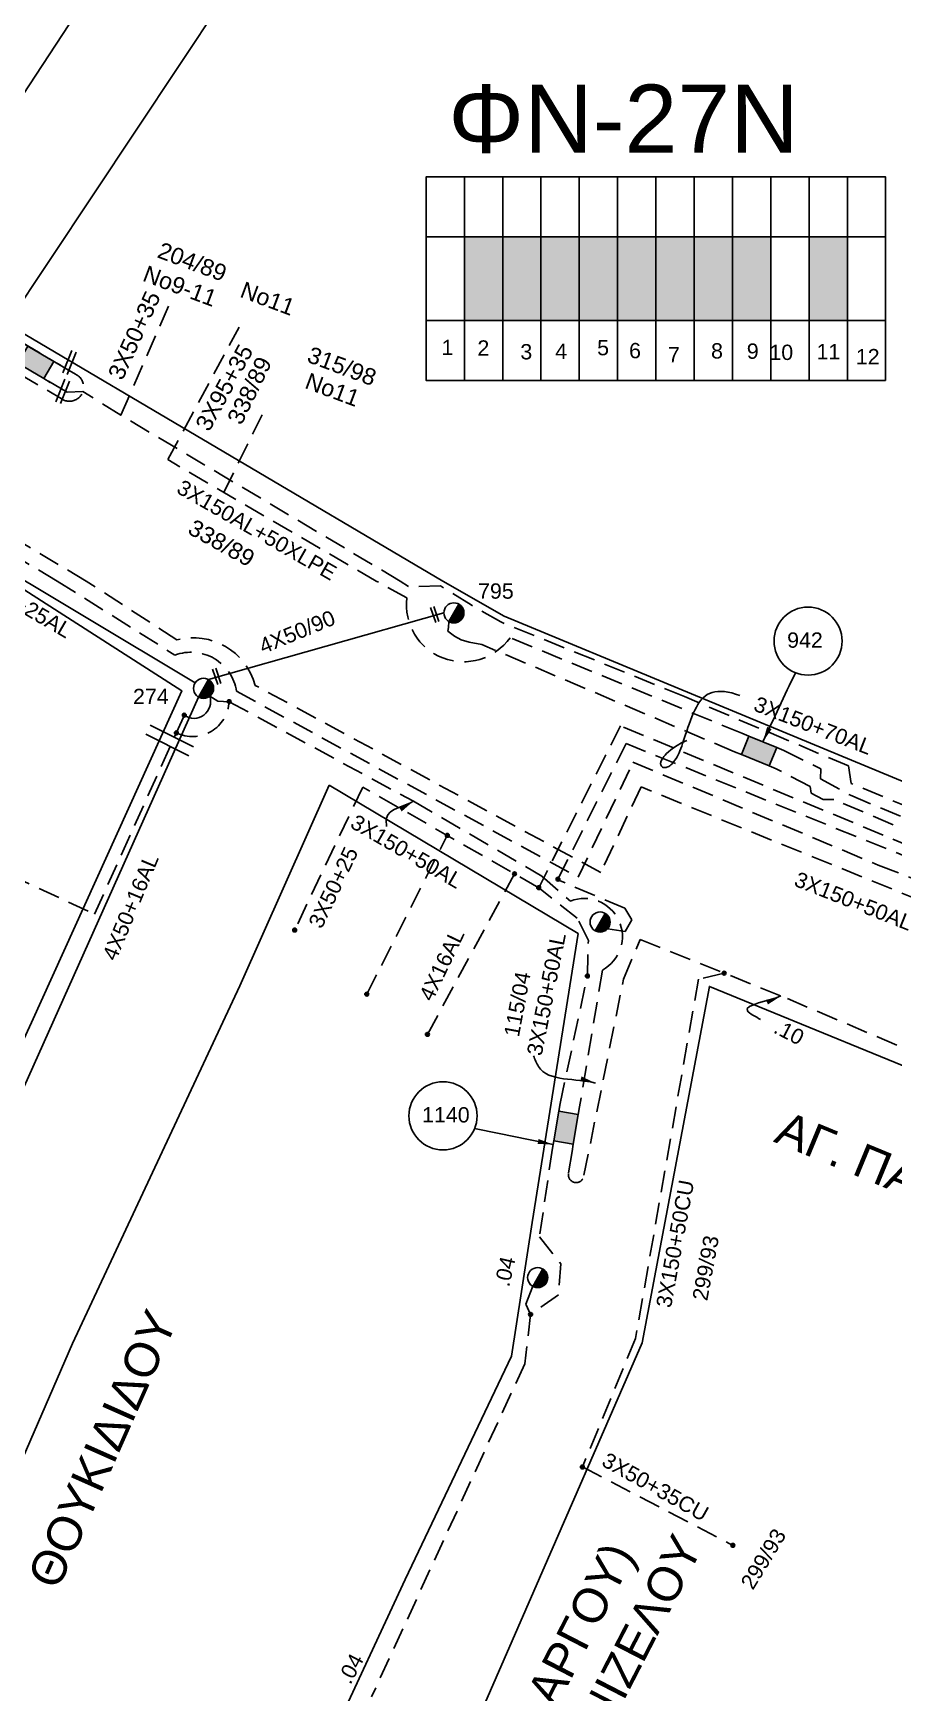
# Model space of a CAD drawing. Header units: millimetres. Extents: x 924 to 3152, y 704 to 1760.
# Drawn here: x 2460.6 to 2561.8, y 1199.8 to 1394.7 of the extents above; entities that cross this region are included whole.
import ezdxf
from ezdxf.enums import TextEntityAlignment as Align

# ---------------------------------------------------------------- set-up
doc = ezdxf.new("R2010")
doc.units = ezdxf.units.MM
doc.linetypes.add('DASHED', pattern=[19.05, 12.7, -6.35])
for name, color, linetype in [('Link Box 4 Διευθύνσεων', 7, 'Continuous'), ('Άγνωστα', 7, 'Continuous'), ('Ασφαλειοκιβώτια Χ.Τ 12 αναχωρήσεων', 7, 'Continuous'), ('Γυμνά εναέρια ΧΤ (3Φ)   4x50AL', 7, 'Continuous'), ('Γυμνά εναέρια ΧΤ και ΦΟΠ (3Φ)   4x50+16AL', 7, 'Continuous'), ('Επιγραφές - Σχήματα', 7, 'Continuous'), ('Καλώδια ΧΤ   3x150+50AL', 7, 'DASHED'), ('Καλώδια ΧΤ   3x150+50CU', 7, 'DASHED'), ('Καλώδια ΧΤ   3x150+70AL', 7, 'DASHED'), ('Καλώδια ΧΤ   3x150AL+50XLPE', 7, 'DASHED'), ('Μηχανική τομή', 7, 'Continuous'), ('Στύλος ΦΜ', 7, 'Continuous'), ('Στύλος ΦΜ @ 1', 7, 'Continuous'), ('Συνδέσεις', 7, 'Continuous'), ('Συνεστραμμένα ΧΤ   3x70+54.6+25 AL', 7, 'SYN_LINE'), ('Τομή', 7, 'Continuous'), ('Υπόβαθρο ΔΕΗ', 7, 'Continuous'), ('Υπόγεια Καλώδια Δικτύου ΧΤ   .04', 7, 'DASHED'), ('Υπόγεια Καλώδια Δικτύου ΧΤ   .10', 7, 'DASHED'), ('Υπόγεια καλώδια Δικτύου ΧΤ και Παρ. ΧΤ - 3X150+70 AL', 7, 'DASHED'), ('Υπόγεια καλώδια Παροχών ΧΤ   4x16AL', 7, 'DASHED')]:
    doc.layers.add(name, color=color, linetype=linetype)
doc.styles.get("Standard").update_dxf_attribs({"font": 'ARIAL.TTF'})
doc.linetypes.add('SYN_LINE', pattern='A,0.5,-0.0001,["/\\/\\/\\/",Standard,S=0.1,R=0,X=0,Y=-0.05],-0.25', length=0.7501)
doc.dimstyles.get("Standard").update_dxf_attribs({"dimtxt": 0.18, "dimasz": 0.18, "dimexe": 0.18, "dimexo": 0.0625, "dimgap": 0.09, "dimtad": 0, "dimtih": 1, "dimtoh": 1, "dimdec": 4, "dimzin": 0, "dimdsep": 46, "dimtxsty": 'Standard', "dimcen": 0.09, "dimadec": 0, "dimazin": 0, "dimtfac": 1, "dimtdec": 4, "dimtofl": 0, "dimtmove": 0, "dimatfit": 3, "dimfxl": 1, "dimtolj": 1, "dimtzin": 0, "dimarcsym": 0})

# ---------------------------------------------------------------- blocks, each defined once
blk = doc.blocks.new('ΑΣΦΑΛΕΙΟΚΙΒΩΤΙΟ ΥΠΟΣΤΑΘΜΟΥ 12 ΑΝΑΧΩΡΗΣΕΩΝ')
at = {"layer": 'Ασφαλειοκιβώτια Χ.Τ 12 αναχωρήσεων', "ltscale": 40}
for p, q in [((-23.91, 54), (23.91, 54)), ((-9.83, 54), (-9.83, -54)), ((9.83, 54), (9.83, -54)), ((-23.91, 45), (23.91, 45)), ((-23.91, 36), (23.91, 36)), ((-23.91, 27), (23.91, 27)), ((-23.91, 18), (23.91, 18)), ((-23.91, 9), (23.91, 9)), ((-23.91, 0), (23.91, 0)), ((-23.91, -9), (23.91, -9)), ((-23.91, -18), (23.91, -18)), ((-23.91, -27), (23.91, -27)), ((-23.91, -36), (23.91, -36)), ((-23.91, -45), (23.91, -45))]:
    blk.add_line(p, q, dxfattribs=at)
at = {"layer": 'Ασφαλειοκιβώτια Χ.Τ 12 αναχωρήσεων'}
blk.add_lwpolyline([(-23.91, -54), (23.91, -54), (23.91, 54), (-23.91, 54)], close=True, dxfattribs=at)
for s, p in [('1', (-17.96, 50.38)), ('2', (-18.09, 41.94)), ('3', (-18.96, 31.85)), ('4', (-18.84, 23.65)), ('5', (-18, 13.8)), ('6', (-18.7, 6.3)), ('7', (-19.67, -2.85)), ('8', (-18.76, -12.97)), ('9', (-18.82, -21.37)), ('10', (-19.1, -26.68)), ('11', (-18.93, -37.76)), ('12', (-20.12, -46.99))]:
    blk.add_text(s, height=3.6, rotation=270, dxfattribs=at).set_placement(p)
at = {"layer": 'Ασφαλειοκιβώτια Χ.Τ 12 αναχωρήσεων', "ltscale": 40}
for tag, height, p in [('ΟΝΟΜΑ', 5, (0.11, 57.89)), ('ΚΕΙΜΕΝΟ 1', 2, (17.33, 49.23)), ('ΚΕΙΜΕΝΟ 2', 2, (17.33, 40.53)), ('ΚΕΙΜΕΝΟ 3', 2, (17.33, 31.39)), ('ΚΕΙΜΕΝΟ 4', 2, (17.33, 22.41)), ('ΚΕΙΜΕΝΟ 5', 2, (17.33, 13.57)), ('ΚΕΙΜΕΝΟ 6', 2, (17.33, 4.65)), ('ΚΕΙΜΕΝΟ 7', 2, (17.33, -4.42)), ('ΚΕΙΜΕΝΟ 8', 2, (17.33, -13.15)), ('ΚΕΙΜΕΝΟ 9', 2, (17.33, -22.28)), ('ΚΕΙΜΕΝΟ 10', 2, (17.33, -31.5)), ('ΚΕΙΜΕΝΟ 11', 2, (17.33, -40.57)), ('ΚΕΙΜΕΝΟ 12', 2, (17.33, -49.5)), ('ΣΧ', 2, (0.17, -56.08))]:
    blk.add_attdef(tag, text='', height=height, dxfattribs=at).set_placement(p, align=Align.MIDDLE_CENTER)
blk = doc.blocks.new('LINK BOX 4 ΑΝΑΧΩΡΗΣΕΩΝ')
at = {"layer": 'Link Box 4 Διευθύνσεων', "ltscale": 40}
blk.add_hatch(color=256, dxfattribs=at).paths.add_polyline_path([(-3.54, 0), (-3.54, -4.67), (3.54, -4.67), (3.54, 0)])
for p, q in [((-3.54, 0), (-5.33, 0)), ((5.33, 0), (3.54, 0)), ((-3.54, -4.67), (-5.33, -4.67)), ((5.33, -4.67), (3.54, -4.67))]:
    blk.add_line(p, q, dxfattribs=at)
blk.add_lwpolyline([(-3.54, -4.67), (-3.54, 0), (3.54, 0), (3.54, -4.67)], close=True, dxfattribs=at)
blk = doc.blocks.new('ΥΠΑΡΧΩΝ ΤΣΙΜΕΝΤΕΝΙΟΣ ΣΤΥΛΟΣ')
at = {"layer": 'Στύλος ΦΜ'}
blk.add_hatch(color=256, dxfattribs=at).paths.add_polyline_path([(-1.29, -2.28, 0.574793), (2.62, 0, 0.268822), (1.3, 2.27)])
blk.add_line((-1.29, -2.28), (1.3, 2.27), dxfattribs=at)
blk.add_circle((0, 0), 2.62, dxfattribs=at)
at = {"layer": 'Στύλος ΦΜ', "flags": 4}
for tag, p in [('ΑΡΙΘΜΟΣ', (-4.68, 8.05)), ('ΤΥΠΟΣ', (-4.91, 3.03))]:
    blk.add_attdef(tag, p, '', height=4, dxfattribs=at)
blk = doc.blocks.new('_ΣΥΝΔΕΣΗ')
at = {"layer": 'Συνδέσεις', "linetype": 'SYN_LINE', "ltscale": 40}
blk.add_hatch(color=256, dxfattribs=at).paths.add_polyline_path([(0.5, -0.01, 1), (-0.5, -0.01, 1)])
at = {"layer": 'Συνδέσεις'}
blk.add_circle((0, -0.01), 0.5, dxfattribs=at)
blk = doc.blocks.new('ΤΟΜΗ')
at = {"layer": 'Τομή', "ltscale": 40}
for p, q in [((-5.68, 0), (5.68, 0)), ((5.68, -2.33), (-5.68, -2.33))]:
    blk.add_line(p, q, dxfattribs=at)
blk = doc.blocks.new('ΜΗΧΑΝΙΚΗ ΤΟΜΗ')
at = {"layer": 'Μηχανική τομή', "ltscale": 40}
for p, q in [((-1.89, 0.78), (1.89, 0.78)), ((1.89, 0), (-1.89, 0))]:
    blk.add_line(p, q, dxfattribs=at)

msp = doc.modelspace()

# ---------------------------------------------------------------- hatches: boundary and pattern name
at = {"layer": 'Ασφαλειοκιβώτια Χ.Τ 12 αναχωρήσεων'}
h = msp.add_hatch(color=6, dxfattribs=at)
h.dxf.hatch_style = 1
h.paths.add_polyline_path([(2511.297, 1360.97), (2515.797, 1360.97), (2515.797, 1370.797), (2511.297, 1370.797)])
h = msp.add_hatch(color=85, dxfattribs=at)
h.dxf.hatch_style = 1
h.paths.add_polyline_path([(2515.797, 1360.97), (2520.297, 1360.97), (2520.297, 1370.797), (2515.797, 1370.797)])
h = msp.add_hatch(color=30, dxfattribs=at)
h.dxf.hatch_style = 1
h.paths.add_polyline_path([(2520.297, 1360.97), (2524.797, 1360.97), (2524.797, 1370.797), (2520.297, 1370.797)])
h = msp.add_hatch(color=151, dxfattribs=at)
h.dxf.hatch_style = 1
h.paths.add_polyline_path([(2529.313, 1370.821), (2524.813, 1370.821), (2524.813, 1360.993), (2529.313, 1360.993)])
h = msp.add_hatch(color=1, dxfattribs=at)
h.dxf.hatch_style = 1
h.paths.add_polyline_path([(2529.297, 1360.97), (2533.797, 1360.97), (2533.797, 1370.797), (2529.297, 1370.797)])
h = msp.add_hatch(color=133, dxfattribs=at)
h.dxf.hatch_style = 1
h.paths.add_polyline_path([(2533.797, 1360.97), (2538.297, 1360.97), (2538.297, 1370.797), (2533.797, 1370.797)])
h = msp.add_hatch(color=2, dxfattribs=at)
h.dxf.hatch_style = 1
h.paths.add_polyline_path([(2542.797, 1370.797), (2538.297, 1370.797), (2538.297, 1360.97), (2542.797, 1360.97)])
h = msp.add_hatch(color=5, dxfattribs=at)
h.dxf.hatch_style = 1
h.paths.add_polyline_path([(2542.846, 1360.957), (2547.346, 1360.957), (2547.346, 1370.784), (2542.846, 1370.784)])
h = msp.add_hatch(color=62, dxfattribs=at)
h.dxf.hatch_style = 1
h.paths.add_polyline_path([(2551.797, 1360.97), (2556.297, 1360.97), (2556.297, 1370.797), (2551.797, 1370.797)])

# ---------------------------------------------------------------- linework, layer by layer
at = {"layer": 'Άγνωστα', "color": 151, "linetype": 'DASHED', "ltscale": 0.2}
msp.add_lwpolyline([(2470.92, 1349.854), (2476.61, 1362.804)], dxfattribs=at)
at = {"layer": 'Άγνωστα', "color": 85, "linetype": 'DASHED', "ltscale": 0.2}
for points in [[(2476.44, 1344.634), (2484.827, 1360.183)], [(2483.046, 1340.783), (2488.06, 1350.996)]]:
    msp.add_lwpolyline(points, dxfattribs=at)
at = {"layer": 'Άγνωστα', "color": 133}
msp.add_lwpolyline([(2481.235, 1318.78), (2508.888, 1326.629)], dxfattribs=at)
at = {"layer": 'Άγνωστα', "color": 173, "linetype": 'DASHED', "ltscale": 0.2}
for points in [[(2499.36, 1306.159), (2491.349, 1289.355)], [(2525.745, 1283.959), (2525.864, 1288.132), (2524.551, 1290.755), (2520.03, 1294.338), (2499.36, 1306.159)], [(2499.822, 1281.821), (2509.289, 1300.481)], [(2522.533, 1268.984), (2525.745, 1283.959)]]:
    msp.add_lwpolyline(points, dxfattribs=at)
at = {"layer": 'Άγνωστα', "color": 5, "linetype": 'DASHED', "ltscale": 0.2}
msp.add_lwpolyline([(2525.166, 1226.293), (2542.836, 1217.078)], dxfattribs=at)
at = {"layer": 'Γυμνά εναέρια ΧΤ (3Φ)   4x50AL', "color": 233, "ltscale": 0.2, "true_color": 0xd2798f}
msp.add_lwpolyline([(2360.423, 1066.014), (2362.507, 1069.367), (2366.616, 1077.875), (2379.15, 1104.148), (2381.659, 1109.086), (2411.772, 1168.308), (2428.348, 1201.144), (2445.951, 1240.65), (2480.068, 1316.734)], dxfattribs=at)
at = {"layer": 'Επιγραφές - Σχήματα'}
msp.add_lwpolyline([(2537.454, 1311.65), (2536.826, 1311.342), (2536.306, 1311.056), (2535.88, 1310.79), (2535.537, 1310.544), (2535.265, 1310.318), (2535.051, 1310.111), (2534.883, 1309.923), (2534.75, 1309.753), (2534.64, 1309.6), (2534.551, 1309.464), (2534.48, 1309.342), (2534.427, 1309.233), (2534.389, 1309.135), (2534.365, 1309.046), (2534.354, 1308.964), (2534.353, 1308.888), (2534.362, 1308.817), (2534.379, 1308.751), (2534.405, 1308.689), (2534.44, 1308.633), (2534.483, 1308.583), (2534.533, 1308.54), (2534.592, 1308.504), (2534.658, 1308.475), (2534.73, 1308.455), (2534.81, 1308.445), (2534.897, 1308.445), (2534.989, 1308.458), (2535.088, 1308.484), (2535.193, 1308.526), (2535.304, 1308.584), (2535.419, 1308.66), (2535.54, 1308.755), (2535.664, 1308.87), (2535.791, 1309.002), (2535.918, 1309.153), (2536.045, 1309.322), (2536.171, 1309.509), (2536.292, 1309.712), (2536.409, 1309.932), (2536.521, 1310.169), (2536.628, 1310.422), (2536.733, 1310.694), (2536.838, 1310.984), (2536.944, 1311.293), (2537.054, 1311.623), (2537.169, 1311.973), (2537.291, 1312.345), (2537.422, 1312.739), (2537.562, 1313.147), (2537.709, 1313.565), (2537.865, 1313.984), (2538.027, 1314.398), (2538.197, 1314.8), (2538.372, 1315.184), (2538.553, 1315.541), (2538.74, 1315.867), (2538.934, 1316.161), (2539.139, 1316.423), (2539.357, 1316.653), (2539.591, 1316.852), (2539.843, 1317.019), (2540.117, 1317.156), (2540.414, 1317.261), (2540.737, 1317.337), (2541.086, 1317.381), (2541.458, 1317.392), (2541.854, 1317.369), (2542.272, 1317.312), (2542.71, 1317.219), (2543.168, 1317.088), (2543.644, 1316.92)], dxfattribs=at)
for centre in [(2551.679, 1323.308), (2508.783, 1267.541)]:
    msp.add_circle(centre, 4, dxfattribs=at)
at = {"layer": 'Επιγραφές - Σχήματα', "color": 7, "linetype": 'Continuous'}
msp.add_arc((2479.515, 1316.194), 1.96, 234.81359, 18.83018, dxfattribs=at)
at = {"layer": 'Καλώδια ΧΤ   3x150+50AL', "color": 2, "ltscale": 0.2}
for points in [[(2484.519, 1317.418), (2524.667, 1295.574), (2531.109, 1309.084), (2559.928, 1296.998), (2581.778, 1288.423), (2590.967, 1308.604), (2601.283, 1330.366), (2615.084, 1359.498), (2600.12, 1365.26)], [(2440.037, 1342.807), (2441.615, 1343.357), (2463.443, 1330.366), (2477.282, 1321.665)]]:
    msp.add_lwpolyline(points, dxfattribs=at)
at = {"layer": 'Καλώδια ΧΤ   3x150+50AL', "color": 85, "ltscale": 0.2}
msp.add_lwpolyline([(2548.834, 1310.463), (2553.167, 1308.308), (2553.134, 1307.138), (2556.671, 1305.191), (2578.728, 1295.976), (2594.031, 1330.366), (2604.719, 1355.051), (2596.902, 1358.592)], dxfattribs=at)
at = {"layer": 'Καλώδια ΧΤ   3x150+50AL', "color": 62, "ltscale": 0.2}
for points in [[(2477.525, 1323.459), (2466.851, 1330.366), (2447.384, 1341.967), (2441.797, 1345.317)], [(2595.964, 1306.682), (2587.115, 1289.528), (2584.921, 1290.382), (2582.69, 1285.572), (2532.054, 1306.176), (2527.332, 1296.121), (2486.723, 1318.111)]]:
    msp.add_lwpolyline(points, dxfattribs=at)
at = {"layer": 'Καλώδια ΧΤ   3x150+50AL', "color": 30, "ltscale": 0.2}
for points in [[(2483.655, 1316.192), (2482.31, 1316.268), (2481.37, 1316.827)], [(2483.567, 1315.992), (2483.655, 1316.192), (2505.298, 1304.5), (2520.396, 1295.698), (2523.748, 1292.762)], [(2454.413, 1297.466), (2467.84, 1291.235), (2478.385, 1314.592)], [(2527.513, 1284.671), (2524.834, 1268.594)]]:
    msp.add_lwpolyline(points, dxfattribs=at)
at = {"layer": 'Καλώδια ΧΤ   3x150+50AL', "color": 2, "ltscale": 0.2}
msp.add_arc((2479.164, 1316.583), 5.42, 8.85759, 110.32517, dxfattribs=at)
at = {"layer": 'Καλώδια ΧΤ   3x150+50AL', "color": 62, "ltscale": 0.2}
msp.add_arc((2479.427, 1316.147), 7.555, 15.06404, 104.58582, dxfattribs=at)
at = {"layer": 'Καλώδια ΧΤ   3x150+50AL', "color": 30, "ltscale": 0.2}
for centre, radius, start, end in [((2479.33, 1316.426), 4.333, 244.28534, 356.98172), ((2525.396, 1288.607), 4.469, 298.27063, 111.64032)]:
    msp.add_arc(centre, radius, start, end, dxfattribs=at)
at = {"layer": 'Καλώδια ΧΤ   3x150+50CU', "color": 5, "ltscale": 0.2}
msp.add_lwpolyline([(2541.827, 1284.299), (2538.808, 1283.597), (2531.405, 1241.382), (2525.166, 1226.293)], dxfattribs=at)
at = {"layer": 'Καλώδια ΧΤ   3x150+70AL', "color": 133, "ltscale": 0.2}
for points in [[(2610.915, 1369.085), (2616.718, 1366.576), (2606.311, 1344.258), (2602.615, 1335.602), (2600.747, 1335.843), (2598.638, 1330.366), (2586.544, 1302.562), (2584.928, 1299.317), (2583.849, 1296.743), (2587.989, 1294.947), (2586.183, 1291.246), (2554.727, 1304.701), (2553.452, 1304.706), (2552.037, 1305.441), (2551.926, 1306.242), (2547.95, 1308.302)], [(2543.018, 1310.32), (2513.356, 1322.903), (2511.846, 1323.184), (2510.917, 1323.469), (2510.13, 1323.898), (2509.344, 1324.469), (2509.415, 1324.898), (2509.485, 1325.605)]]:
    msp.add_lwpolyline(points, dxfattribs=at)
at = {"layer": 'Καλώδια ΧΤ   3x150+70AL', "color": 173, "ltscale": 0.2}
msp.add_lwpolyline([(2582.795, 1300.02), (2579.538, 1293.519), (2578.08, 1293.218), (2529.634, 1313.35), (2520.03, 1294.338)], dxfattribs=at)
at = {"layer": 'Καλώδια ΧΤ   3x150AL+50XLPE', "color": 6, "linetype": 'DASHED', "ltscale": 0.2}
msp.add_lwpolyline([(2187.627, 1447.581), (2190.189, 1453.092), (2320.891, 1395.629), (2323.671, 1396.922), (2335.683, 1391.714), (2335.098, 1390.877), (2346.507, 1385.93), (2342.673, 1378.249), (2362.896, 1368.103), (2371.222, 1383.285), (2371.824, 1384.149), (2371.824, 1384.149), (2373.465, 1383.006), (2384.6, 1398.99), (2409.736, 1385.052, 0.4149511), (2416.826, 1381.033), (2452.408, 1360.118, 0.0976777), (2452.43, 1358.592), (2464.111, 1351.675, 1.0168297), (2465.618, 1354.656), (2464.582, 1355.267)], format="xyb", dxfattribs=at)
at = {"layer": 'Καλώδια ΧΤ   3x150AL+50XLPE', "linetype": 'DASHED', "ltscale": 0.2}
msp.add_lwpolyline([(2459.252, 1358.414), (2464.582, 1355.267)], dxfattribs=at)
at = {"layer": 'Καλώδια ΧΤ   3x150AL+50XLPE', "color": 85, "ltscale": 0.2}
for points in [[(2504.527, 1328.38), (2500.915, 1330.366), (2476.44, 1344.634)], [(2543.902, 1312.48), (2516.661, 1323.707)]]:
    msp.add_lwpolyline(points, dxfattribs=at)
msp.add_arc((2511.19, 1327.59), 6.709, 173.23053, 324.63843, dxfattribs=at)
at = {"layer": 'Συνεστραμμένα ΧΤ   3x70+54.6+25 AL', "color": 2, "ltscale": 20}
msp.add_lwpolyline([(2440.629, 1341.786), (2479.669, 1318.411)], dxfattribs=at)
at = {"layer": 'Υπόβαθρο ΔΕΗ', "ltscale": 0.2}
for points in [[(2457.588, 1360.552), (2498.009, 1421.338), (2450.945, 1460.994), (2486.031, 1493.963), (2486.031, 1493.963), (2517.325, 1476.431), (2551.584, 1457.366), (2589.874, 1435.796), (2627.033, 1414.435), (2617.441, 1393.057), (2589.675, 1330.366)], [(2508.783, 1330.366), (2457.285, 1360.731), (2414.837, 1385.683), (2390.661, 1399.06), (2390.865, 1407.994), (2441.509, 1451.837), (2441.509, 1451.837), (2480.395, 1419.518), (2446.144, 1367.28)]]:
    msp.add_lwpolyline(points, dxfattribs=at)
at = {"layer": 'Υπόβαθρο ΔΕΗ'}
for points in [[(2436.974, 1330.366), (2424.14, 1303.336), (2380.314, 1207.896), (2419.095, 1187.962), (2439.908, 1234.014), (2460.443, 1278.52), (2478.114, 1317.454), (2457.998, 1330.366)], [(2508.783, 1330.366), (2515.971, 1326.248), (2577.203, 1300.856), (2589.675, 1330.366)], [(2495.409, 1306.371), (2524.676, 1288.958), (2519.242, 1254.999), (2516.846, 1239.318), (2504.351, 1213.077), (2478.122, 1156.682), (2437.293, 1178.336), (2451.696, 1209.684), (2465.264, 1240.808), (2484.897, 1282.811), (2495.409, 1306.371)], [(2628.955, 1245.718), (2571.875, 1269.747), (2540.09, 1282.745), (2532.192, 1240.876), (2491.17, 1146.878), (2551.224, 1115.59), (2605.905, 1207.065), (2628.955, 1245.718)]]:
    msp.add_lwpolyline(points, dxfattribs=at)
at = {"layer": 'Υπόγεια Καλώδια Δικτύου ΧΤ   .10', "color": 5, "ltscale": 0.2}
for points in [[(2530.002, 1283.605), (2530.002, 1283.605), (2530.002, 1283.605), (2531.943, 1288.271), (2549.247, 1281.316), (2568.165, 1273.293)], [(2525.343, 1260.558), (2530.002, 1283.605)], [(2523.943, 1263.34), (2523.539, 1260.779)]]:
    msp.add_lwpolyline(points, dxfattribs=at)
at = {"layer": 'Υπόγεια Καλώδια Δικτύου ΧΤ   .10', "color": 173, "ltscale": 0.2}
for points in [[(2521.642, 1263.73), (2520.13, 1253.341), (2522.629, 1250.172), (2522.341, 1246.522), (2519.072, 1244.217), (2518.396, 1238.422), (2500.382, 1199.273)], [(2519.072, 1244.217), (2518.508, 1245.433), (2519.33, 1247.512)]]:
    msp.add_lwpolyline(points, dxfattribs=at)
at = {"layer": 'Υπόγεια Καλώδια Δικτύου ΧΤ   .10', "color": 5, "ltscale": 0.2}
msp.add_arc((2524.433, 1260.608), 0.911, 169.18562, 356.88553, dxfattribs=at)
at = {"layer": 'Υπόγεια καλώδια Δικτύου ΧΤ και Παρ. ΧΤ - 3X150+70 AL', "color": 30, "ltscale": 0.2}
for points in [[(2598.165, 1361.209), (2608.556, 1356.578), (2597.144, 1330.366), (2586.388, 1306.076), (2581.072, 1292.818), (2580.013, 1292.038), (2578.514, 1291.797), (2530.297, 1311.274), (2522.325, 1295.408)], [(2528.139, 1289.514), (2528.139, 1289.514), (2528.139, 1289.514), (2530.196, 1289.198), (2530.986, 1290.568), (2530.143, 1291.938), (2522.288, 1295.258)]]:
    msp.add_lwpolyline(points, dxfattribs=at)
at = {"layer": 'Υπόγεια καλώδια Δικτύου ΧΤ και Παρ. ΧΤ - 3X150+70 AL', "color": 151, "ltscale": 0.2}
msp.add_lwpolyline([(2596.238, 1357.215), (2603.049, 1353.931), (2599.44, 1345.616), (2592.265, 1330.366), (2578.059, 1297.756), (2556.744, 1306.589), (2556.432, 1308.638), (2537.156, 1316.787), (2515.567, 1325.563), (2512.088, 1327.552), (2508.482, 1329.813), (2504.737, 1329.708), (2503.744, 1330.366), (2470.92, 1349.854), (2466.476, 1352.629), (2464.62, 1352.535), (2462.254, 1353.934)], dxfattribs=at)
at = {"layer": 'Υπόγεια καλώδια Παροχών ΧΤ   4x16AL', "color": 173, "ltscale": 0.2}
msp.add_lwpolyline([(2506.95, 1277.104), (2517.185, 1295.965)], dxfattribs=at)

# ---------------------------------------------------------------- block references
at = {"layer": 'Link Box 4 Διευθύνσεων'}
for p, xscale, yscale, zscale, rotation in [((2461.533, 1357.071), 0.5000000000001961, 0.5000000000001961, 0.5000000000001961, 329.4128395944621), ((2546.368, 1311.471), 0.5000000000001961, 0.5000000000001961, 0.5000000000001961, 337.7511611284057), ((2522.087, 1266.357), 0.4999999999998759, 0.4999999999998759, 0.4999999999998759, 80.37975080125082)]:
    msp.add_blockref('LINK BOX 4 ΑΝΑΧΩΡΗΣΕΩΝ', p, dxfattribs=dict(at, xscale=xscale, yscale=yscale, zscale=zscale, rotation=rotation))
at = {"layer": 'Ασφαλειοκιβώτια Χ.Τ 12 αναχωρήσεων', "xscale": 0.5, "yscale": 0.5, "zscale": 0.5, "rotation": 90}
msp.add_blockref('ΑΣΦΑΛΕΙΟΚΙΒΩΤΙΟ ΥΠΟΣΤΑΘΜΟΥ 12 ΑΝΑΧΩΡΗΣΕΩΝ', (2533.797, 1365.883), dxfattribs=at)
at = {"layer": 'Μηχανική τομή', "xscale": 0.500000000000018, "yscale": 0.500000000000018, "zscale": 0.500000000000018, "rotation": 289.0626119732074}
for p in [(2507.634, 1326.37), (2482.02, 1319.1)]:
    msp.add_blockref('ΜΗΧΑΝΙΚΗ ΤΟΜΗ', p, dxfattribs=at)
at = {"layer": 'Στύλος ΦΜ @ 1', "ltscale": 40}
ref = msp.add_blockref('ΥΠΑΡΧΩΝ ΤΣΙΜΕΝΤΕΝΙΟΣ ΣΤΥΛΟΣ', (2510.066, 1326.629), dxfattribs=dict(at, xscale=0.4499999999998181, yscale=0.4499999999998181, zscale=0.4499999999998181))
ref.add_attrib('ΤΥΠΟΣ', '795', (2512.901, 1328.29), dxfattribs={"layer": 'Στύλος ΦΜ', "height": 1.8, "flags": 4})
ref = msp.add_blockref('ΥΠΑΡΧΩΝ ΤΣΙΜΕΝΤΕΝΙΟΣ ΣΤΥΛΟΣ', (2480.649, 1317.759), dxfattribs=dict(at, xscale=0.4499999999998181, yscale=0.4499999999998181, zscale=0.4499999999998181))
ref.add_attrib('ΤΥΠΟΣ', '274', (2472.354, 1315.903), dxfattribs={"layer": 'Στύλος ΦΜ', "height": 1.8, "flags": 4})
at = {"layer": 'Στύλος ΦΜ @ 1', "ltscale": 40, "xscale": 0.4499999999998181, "yscale": 0.4499999999998181, "zscale": 0.4499999999998181}
for p in [(2527.243, 1290.307), (2519.911, 1248.537)]:
    msp.add_blockref('ΥΠΑΡΧΩΝ ΤΣΙΜΕΝΤΕΝΙΟΣ ΣΤΥΛΟΣ', p, dxfattribs=at)
at = {"layer": 'Συνδέσεις'}
for p, xscale, yscale, zscale in [((2483.658, 1316.203), 0.45, 0.45, 0.45), ((2478.385, 1314.607), 0.45, 0.45, 0.45), ((2477.452, 1312.528), 0.4500000000000002, 0.4500000000000002, 0.4500000000000002), ((2509.293, 1300.492), 0.45, 0.45, 0.45), ((2517.188, 1295.977), 0.45, 0.45, 0.45), ((2520.033, 1294.35), 0.45, 0.45, 0.45), ((2522.29, 1295.345), 0.4500000000000002, 0.4500000000000002, 0.4500000000000002), ((2491.352, 1289.366), 0.45, 0.45, 0.45), ((2525.748, 1283.97), 0.45, 0.45, 0.45), ((2541.83, 1284.31), 0.45, 0.45, 0.45), ((2499.825, 1281.832), 0.45, 0.45, 0.45), ((2506.953, 1277.116), 0.45, 0.45, 0.45), ((2519.074, 1244.223), 0.4499999999999993, 0.4499999999999993, 0.4499999999999993), ((2525.166, 1226.293), 0.45, 0.45, 0.45), ((2542.839, 1217.089), 0.45, 0.45, 0.45)]:
    msp.add_blockref('_ΣΥΝΔΕΣΗ', p, dxfattribs=dict(at, xscale=xscale, yscale=yscale, zscale=zscale))
at = {"layer": 'Τομή'}
for p, xscale, yscale, zscale, rotation in [((2465.167, 1355.929), 0.2499999999998873, 0.2499999999998873, 0.2499999999998873, 248.1909067709115), ((2464.375, 1352.528), 0.2499999999998873, 0.2499999999998873, 0.2499999999998873, 248.1909067709115), ((2476.915, 1312.146), 0.500000000000016, 0.500000000000016, 0.500000000000016, 333.4578110945522)]:
    msp.add_blockref('ΤΟΜΗ', p, dxfattribs=dict(at, xscale=xscale, yscale=yscale, zscale=zscale, rotation=rotation))

# ---------------------------------------------------------------- texts
at = {"layer": 'Γυμνά εναέρια ΧΤ και ΦΟΠ (3Φ)   4x50+16AL', "color": 7, "ltscale": 0.2, "insert": (2468.683, 1286.321), "char_height": 1.8, "width": 30, "attachment_point": 1, "rotation": 67.35979}
msp.add_mtext('4X50+16AL', dxfattribs=at)
at = {"layer": 'Επιγραφές - Σχήματα', "insert": (2509.397, 1388.683), "char_height": 8, "attachment_point": 1}
msp.add_mtext_dynamic_manual_height_columns('ΦΝ-27N', width=10.09091, gutter_width=12.5, heights=[0], dxfattribs=at)
at = {"layer": 'Επιγραφές - Σχήματα', "char_height": 1.8, "attachment_point": 1}
for s, insert, rotation in [('{\\H1.0833x;204/89}', (2475.766, 1370.248), 339.51396), ('{\\H1.0833x;No9-11}', (2474.041, 1367.496), 339.51396), ('{\\H1.0833x;No11}', (2485.478, 1365.602), 339.51396), ('{\\H1.0833x;3X50+35}', (2469.339, 1354.636), 65.54763), ('{\\H1.0833x;3X95+35}', (2479.595, 1348.737), 61.4419), ('{\\H1.0833x;315/98}', (2493.354, 1357.982), 339.51396), ('{\\H1.0833x;338/89}', (2483.338, 1349.432), 64.06757), ('{\\H1.0833x;No11}', (2493.099, 1354.9), 339.51396), ('{\\H1.0833x;338/89}', (2479.602, 1337.723), 330.84621)]:
    msp.add_mtext_dynamic_manual_height_columns(s, width=10.09091, gutter_width=12.5, heights=[0], dxfattribs=dict(at, insert=insert, rotation=rotation))
at = {"layer": 'Επιγραφές - Σχήματα', "color": 7, "ltscale": 0.2, "insert": (2486.966, 1323.449), "char_height": 1.8, "width": 30, "attachment_point": 1, "rotation": 22.38554}
msp.add_mtext('4X50/90', dxfattribs=at)
at = {"layer": 'Επιγραφές - Σχήματα', "char_height": 1.8, "width": 30, "attachment_point": 1}
for s, insert in [('942', (2549.221, 1324.328)), ('1140', (2506.325, 1268.56))]:
    msp.add_mtext(s, dxfattribs=dict(at, insert=insert))
for s, insert, rotation in [('3X50+25', (2492.893, 1290.183), 64.51441), ('115/04', (2515.927, 1277.036), 79.52982), ('299/93', (2538.059, 1246.052), 79.52982), ('3X50+35CU', (2528.169, 1228.093), 330.89388), ('299/93', (2543.656, 1212.676), 58.75151)]:
    msp.add_mtext(s, dxfattribs=dict(at, insert=insert, rotation=rotation))
at = {"layer": 'Επιγραφές - Σχήματα', "linetype": 'Continuous', "char_height": 4, "width": 57.33182, "attachment_point": 1}
for s, insert, rotation in [('ΑΓ. ΠΑΡΑΣΚΕΥΗΣ', (2549.053, 1268.231), 337.53554), ('ΘΟΥΚΙΔΙΔΟΥ', (2459.852, 1213.313), 66.03623), ('(ΧΟΛΑΡΓΟΥ)\\PΣ. ΒΕΝΙΖΕΛΟΥ', (2512.22, 1187.52), 62.71152)]:
    msp.add_mtext(s, dxfattribs=dict(at, insert=insert, rotation=rotation))
at = {"layer": 'Καλώδια ΧΤ   3x150+50AL', "color": 7, "ltscale": 0.2, "char_height": 1.8, "width": 30, "attachment_point": 1}
for insert, rotation in [((2498.648, 1303.052), 329.85368), ((2550.573, 1296.284), 338.46248), ((2518.607, 1274.85), 78.67904)]:
    msp.add_mtext('3X150+50AL', dxfattribs=dict(at, insert=insert, rotation=rotation))
at = {"layer": 'Καλώδια ΧΤ   3x150+50CU', "color": 7, "ltscale": 0.2, "insert": (2533.798, 1245.217), "char_height": 1.8, "width": 30, "attachment_point": 1, "rotation": 79.58207}
msp.add_mtext('3X150+50CU', dxfattribs=at)
at = {"layer": 'Καλώδια ΧΤ   3x150+70AL', "color": 7, "ltscale": 0.2, "insert": (2545.798, 1316.875), "char_height": 1.8, "width": 30, "attachment_point": 1, "rotation": 338.79565}
msp.add_mtext('3X150+70AL', dxfattribs=at)
at = {"layer": 'Καλώδια ΧΤ   3x150AL+50XLPE', "color": 7, "insert": (2486.909, 1336.353), "char_height": 1.8, "width": 27.84843, "attachment_point": 5, "rotation": 330.21551}
msp.add_mtext('3X150AL+50XLPE', dxfattribs=at)
at = {"layer": 'Συνεστραμμένα ΧΤ   3x70+54.6+25 AL', "color": 7, "insert": (2448.474, 1334.986), "char_height": 1.8, "width": 168.37176, "attachment_point": 1, "rotation": 329.76641}
msp.add_mtext('3X70+54.6+25AL', dxfattribs=at)
at = {"layer": 'Υπόγεια Καλώδια Δικτύου ΧΤ   .04', "color": 7, "ltscale": 0.2, "char_height": 1.8, "width": 30, "attachment_point": 1}
for insert, rotation in [((2514.795, 1247.751), 77.19042), ((2496.312, 1201.479), 61.99688)]:
    msp.add_mtext('.04', dxfattribs=dict(at, insert=insert, rotation=rotation))
at = {"layer": 'Υπόγεια Καλώδια Δικτύου ΧΤ   .10', "color": 7, "ltscale": 0.2, "insert": (2548.314, 1278.97), "char_height": 1.8, "width": 30, "attachment_point": 1, "rotation": 332.80716}
msp.add_mtext('.10', dxfattribs=at)
at = {"layer": 'Υπόγεια καλώδια Παροχών ΧΤ   4x16AL', "color": 7, "ltscale": 0.2, "insert": (2505.892, 1281.632), "char_height": 1.8, "width": 30, "attachment_point": 1, "rotation": 64.51441}
msp.add_mtext('4X16AL', dxfattribs=at)

# ---------------------------------------------------------------- leaders
at = {"layer": 'Επιγραφές - Σχήματα', "path_type": 1}
for points in [[(2546.368, 1311.471), (2550.189, 1319.596)], [(2505.298, 1304.5), (2502.138, 1302.525), (2502.138, 1301.532)], [(2548.493, 1281.619), (2544.547, 1279.873), (2546.079, 1278.853)], [(2526.705, 1271.379), (2519.993, 1273.333), (2519.412, 1274.58)], [(2521.717, 1264.172), (2512.497, 1266.057)]]:
    msp.add_leader(points, dimstyle='Standard', override={"dimasz": 1.8, "dimgap": 0.09, "dimtad": 0}, dxfattribs=at)

doc.saveas('drawing.dxf')
